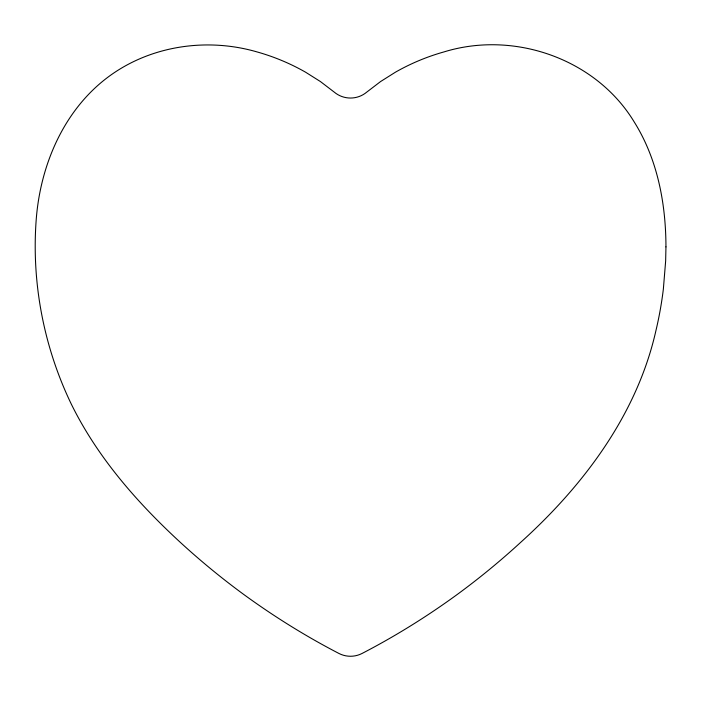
<?xml version="1.0" encoding="UTF-8"?>
<svg xmlns="http://www.w3.org/2000/svg" width="701" height="701" viewBox="0 0 701 701"><rect width="100%" height="100%" fill="white"/><g stroke="black" fill="none" stroke-linecap="round" stroke-linejoin="round"><path stroke-width="1.05" d="M665.95 246.883L665.652 260.956L663.356 289.119A374.614 374.614 0 0 1 655.934 330.592C637.043 414.58 583.337 485.863 520.396 542.609A744.357 744.357 0 0 1 457.508 594.273C427.216 616.363 395.329 636.219 362.04 653.472A25.262 25.262 0 0 1 338.96 653.472C305.671 636.219 273.784 616.363 243.492 594.273A744.357 744.357 0 0 1 180.595 542.609C137.273 502.713 97.632 457.56 71.441 404.389C43.909 347.398 31.492 283.169 36.18 220.035C40.439 162.483 66.218 104.23 115.612 71.791C156.901 44.654 209.836 38.213 257.022 51.918A215.137 215.137 0 0 1 305.601 72.212L320.445 81.57L334.228 92.103A25.262 25.262 0 0 0 366.772 92.103L380.555 81.57L395.399 72.212A215.137 215.137 0 0 1 443.978 51.918C513.929 30.283 595.946 58.709 634.23 121.983C657.512 159.136 665.88 203.553 665.95 246.883"/></g></svg>
